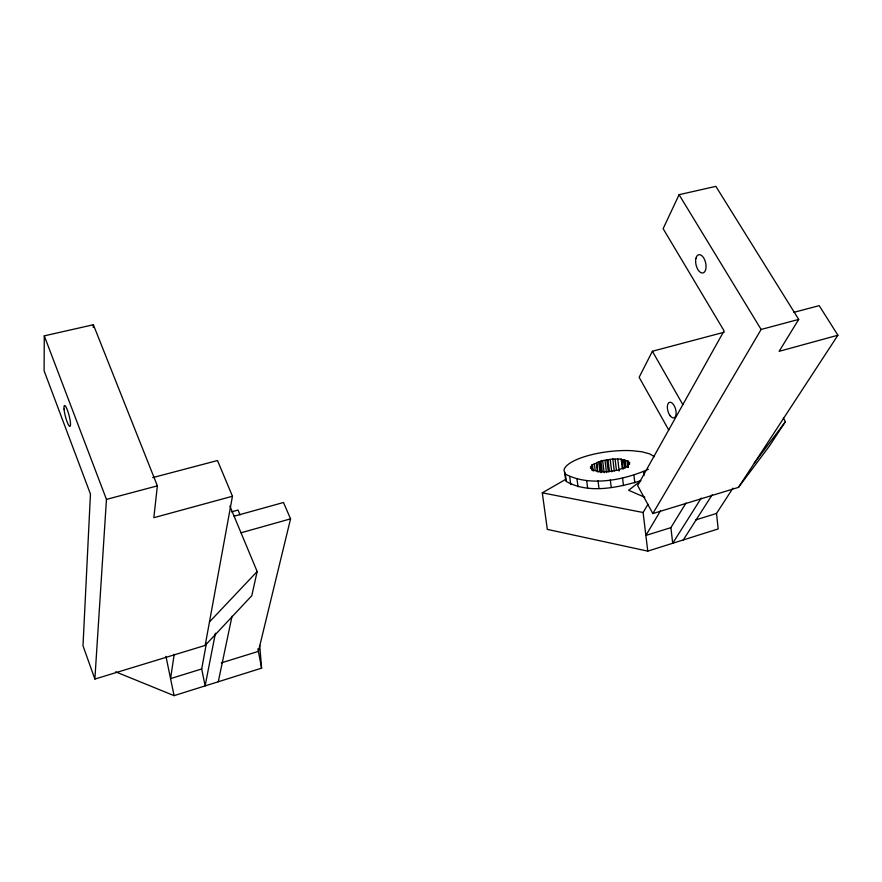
<?xml version="1.0" encoding="UTF-8"?>
<svg xmlns="http://www.w3.org/2000/svg" width="882" height="882" viewBox="0 0 882 882"><rect width="100%" height="100%" fill="white"/><g stroke="black" fill="none" stroke-linecap="round" stroke-linejoin="round"><path stroke-width="1.32" d="M152.696 477.625L217.501 460.536L232.451 496.246L153.832 517.701L157.371 485.861L93.371 324.741L44.276 335.855L44.1 370.793L90.449 494.041L82.996 645.8L94.87 679.052L205.175 645.415L251.8 595.703L257.158 571.525L229.882 506.048M93.249 327.431L93.371 324.741M94.87 679.052L106.457 499.388L44.276 335.855M174.217 654.29L170.557 678.611L201.702 668.953L206.432 643.21M205.175 645.415L232.451 496.246M215.406 633.199L205.109 685.898L201.702 668.953M218.273 681.764L232.01 616.253M234.116 516.202L283.486 502.497L290.564 518.848L258.404 651.379L221.316 662.878M793.943 312.327L819.202 305.646L837.9 335.226L779.126 351.323L798.706 319.416L715.853 186.356L679.085 194.702L663.132 228.681L724.078 330.827L637.642 485.574L652.834 513.578L738.466 487.371L769.17 446.391L785.432 421.651L783.326 418.134M724.166 332.227L652.382 351.257L639.13 377.309L668.777 430.085M597.368 471.242L596.662 462.598L602.627 460.591L612.792 458.971L621.137 459.081L621.942 459.787L623.1 469.224M652.834 513.578L761.122 329.46L798.706 319.416M732.92 488.176L716.515 513.445L718.191 528.924L647.763 551.129L643.11 512.508L647.994 504.239M660.497 510.799L645.867 535.429L670.893 527.645L686.009 503.005M701.234 498.098L672.701 543.268L670.893 527.645M683.296 539.927L712.215 494.736M738.466 487.371L837.9 335.226M754.353 463.05L785.432 421.651M628.271 467.228L627.609 461.804L628.271 460.933L621.942 459.787M209.464 621.942L257.158 571.525M640.541 481.12L628.623 490.26L644.786 497.283M592.594 470.36L591.899 464.968L596.342 463.171M592.131 470.007L591.778 467.295L590.356 468.166L592.45 468.849L591.734 469.731L598.79 471.672L607.577 471.727L617.841 470.15L627.907 466.115L627.598 465.035L629.77 463.899L628.381 463.337L629.77 462.488L627.609 461.804M647.763 551.129L547.314 529.387L542.298 492.84L565.56 479.433L564.579 472.035M654.466 456.667L649.56 453.833L642.063 451.816L632.504 450.713A46.526 14.156 -7 0 0 564.006 470.492L565.329 474.042C589.474 487.118 624.379 480.029 648.391 469.268M593.255 471.087L592.561 465.685L590.444 466.743L591.778 467.295M565.56 479.433L566.321 481.473C588.713 494.096 617.444 487.713 640.85 480.701M115.685 671.852L174.085 695.644L261.601 668.148L259.705 645.326M695.777 519.895L716.515 513.445M241.029 532.805L290.564 518.848M231.591 511.858L238.03 510.072L240.069 514.934M106.457 499.388L157.371 485.861M542.298 492.84L643.11 512.508M591.899 464.968L592.561 465.685M679.085 194.702L761.122 329.46M652.382 351.257L682.822 404.629M165.948 656.351L174.085 695.644M257.908 648.799L261.601 668.148M565.329 474.042L566.321 481.473M577.026 479.268L578.008 486.776M569.761 477.041L570.742 484.516M586.673 480.547L587.644 488.099M594.347 463.59L595.207 470.315M602.627 460.591L604.148 472.675M600.929 461.032L602.285 471.782M599.782 461.903L601.138 472.664M598.713 462.278L599.903 471.694M596.662 462.598L597.864 472.013M598.029 480.767L598.988 488.341M612.792 458.971L614.291 471.054M610.212 459.72L611.722 471.815M607.952 459.544L609.473 471.627M610.289 479.918L611.237 487.503M606.794 459.72L608.315 471.804M604.997 460.514L606.518 472.609M624.015 460.172L625.007 468.276M623.728 459.665L624.721 467.758M621.137 459.081L622.306 468.507M622.549 478.044L623.486 485.629M617.709 458.905L619.197 470.999M615.107 459.401L616.441 470.161M633.915 475.288L634.831 482.862M627.069 460.569L627.896 467.328M625.095 460.172L625.988 467.262M643.562 471.848L644.014 475.63M670.166 415.775L669.162 414.198A8.07 3.958 74.1 0 1 669.625 402.291A8.07 3.958 74.1 0 1 676.141 412.533A8.07 3.958 74.1 0 1 670.166 415.775M695.92 258.36A9.36 4.906 77 0 0 701.785 272.957A9.36 4.906 77 0 0 704.817 260.157A9.36 4.906 77 0 0 695.92 258.36M64.033 409.05A10.782 1.896 75.4 0 0 69.424 426.193A10.782 1.896 75.4 0 0 68.245 412.589A10.782 1.896 75.4 0 0 64.033 409.05"/></g></svg>
